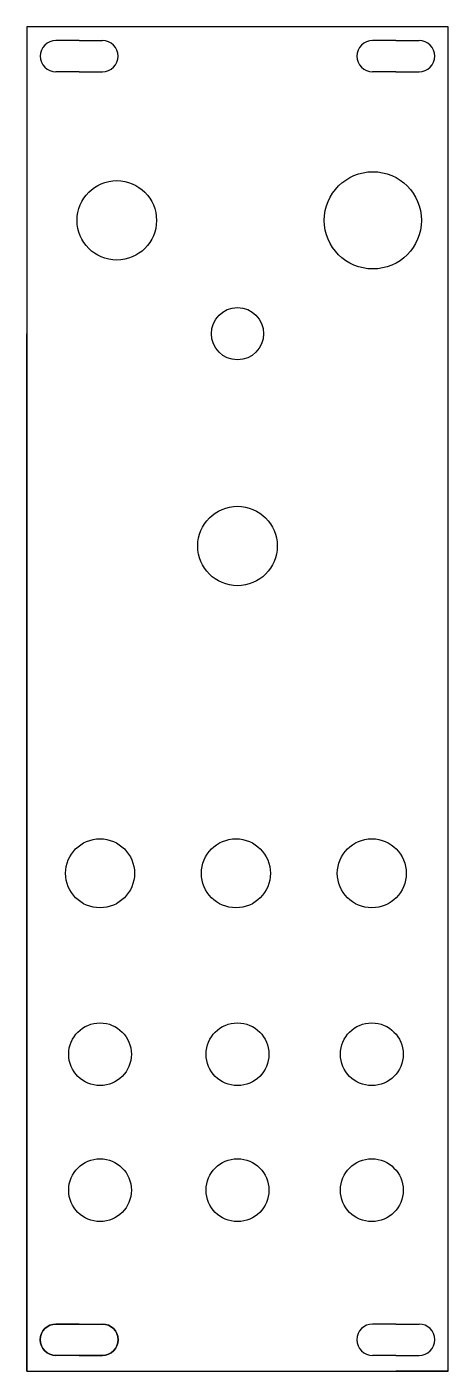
# Model space of a CAD drawing. Header units: centimetres. Extents: x 0 to 4, y 0 to 12.9.
import ezdxf

# ---------------------------------------------------------------- set-up
doc = ezdxf.new("R2010")
doc.units = ezdxf.units.CM
doc.header["$MEASUREMENT"] = 0
doc.layers.add('ujove v2_0', color=7, linetype='Continuous')

msp = doc.modelspace()

# ---------------------------------------------------------------- linework, layer by layer
at = {"layer": 'ujove v2_0'}
for p, q in [((4.03, 12.854), (0, 12.854)), ((0, 12.854), (0, 0)), ((0, 12.854), (0, 11.004)), ((0, 12.854), (0, 12.574)), ((4.03, 0), (4.03, 12.854)), ((0.5, 12.724), (0.2775, 12.724)), ((0.5, 12.724), (0.7225, 12.724)), ((3.53, 12.724), (3.3075, 12.724)), ((3.53, 12.724), (3.7525, 12.724)), ((0.5, 12.424), (0.2775, 12.424)), ((0.5, 12.424), (0.7225, 12.424)), ((3.53, 12.424), (3.3075, 12.424)), ((3.53, 12.424), (3.7525, 12.424)), ((0, 7.89), (0, 9.92)), ((0, 4.76), (0, 7.89)), ((0, 3.03), (0, 4.76)), ((0, 1.73), (0, 3.03)), ((0, 0), (0, 1.73)), ((0.2775, 0.45), (0.5, 0.45)), ((0.5, 0.45), (0.2775, 0.45)), ((0.5, 0.45), (0.7225, 0.45)), ((0.5, 0.45), (0.7225, 0.45)), ((3.53, 0.45), (3.3075, 0.45)), ((3.53, 0.45), (3.7525, 0.45)), ((0, 0), (0, 0.3)), ((0.5, 0.15), (0.2775, 0.15)), ((0.5, 0.15), (0.2775, 0.15)), ((0.5, 0.15), (0.7225, 0.15)), ((0.7225, 0.15), (0.5, 0.15)), ((3.53, 0.15), (3.3075, 0.15)), ((3.53, 0.15), (3.7525, 0.15)), ((0, 0), (0.7, 0)), ((0, 0), (4.03, 0)), ((0.7, 0), (2, 0)), ((2, 0), (3.3, 0)), ((4.03, 0), (3.53, 0))]:
    msp.add_line(p, q, dxfattribs=at)
for centre, radius in [((3.31, 11.004), 0.465), ((0.86, 11.004), 0.38), ((2.015, 9.92), 0.25), ((2.015, 7.89), 0.38), ((0.7, 4.76), 0.33), ((2, 4.76), 0.33), ((3.3, 4.76), 0.33), ((0.7, 3.03), 0.3), ((2.015, 3.03), 0.3), ((3.3, 3.03), 0.3), ((0.7, 1.73), 0.3), ((2.015, 1.73), 0.3), ((3.3, 1.73), 0.3)]:
    msp.add_circle(centre, radius, dxfattribs=at)
for centre, start, end in [((0.2775, 12.574), 90, 270), ((0.7225, 12.574), 270, 90), ((3.3075, 12.574), 90, 270), ((3.7525, 12.574), 270, 90), ((0.2775, 0.3), 90, 270), ((0.7225, 0.3), 270, 90), ((3.3075, 0.3), 90, 270), ((3.7525, 0.3), 270, 90)]:
    msp.add_arc(centre, 0.15, start, end, dxfattribs=at)
at = {"layer": 'ujove v2_0', "extrusion": (0, 0, -1)}
for centre, start, end in [((-0.2775, 0.3), 270, 90), ((-0.7225, 0.3), 90, 270)]:
    msp.add_arc(centre, 0.15, start, end, dxfattribs=at)

doc.saveas('drawing.dxf')
